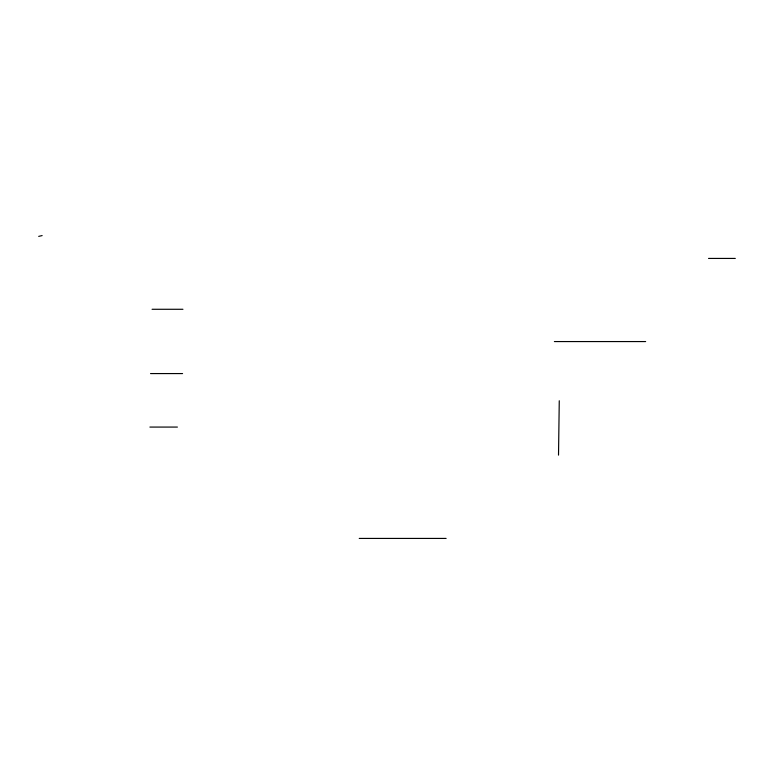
<?xml version="1.0" encoding="UTF-8"?>
<svg xmlns="http://www.w3.org/2000/svg" width="774" height="774" viewBox="0 0 774 774"><rect width="100%" height="100%" fill="white"/><g stroke="black" fill="none" stroke-linecap="round" stroke-linejoin="round"><path stroke-width="1.16" d="M558.518 455.131L559.263 400.777M38.7 236.38L42.135 235.577M708.539 258.429L735.3 258.429M152.072 309.281L182.945 309.281M554.387 341.566L645.651 341.566M150.543 373.571L182.567 373.571M149.895 427.074L177.401 427.074M359.233 538.423L446.124 538.423"/></g></svg>
